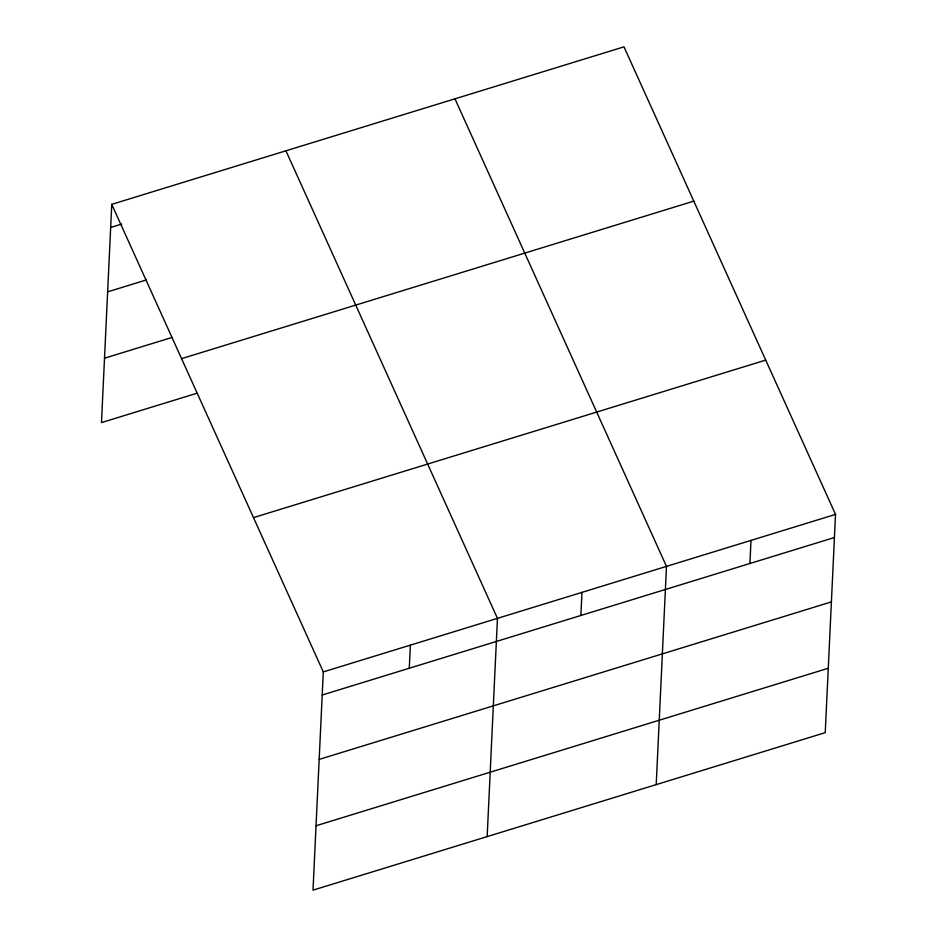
<?xml version="1.0" encoding="UTF-8"?>
<svg xmlns="http://www.w3.org/2000/svg" width="937" height="937" viewBox="0 0 937 937"><rect width="100%" height="100%" fill="white"/><g stroke="black" fill="none" stroke-linecap="round" stroke-linejoin="round"><path stroke-width="1.41" d="M111.761 204.348L323.3 671.911L313.005 890.15L825.239 732.652L835.523 514.401L623.995 46.85L111.761 204.348L101.477 422.599L196.84 393.271M409.282 668.233L410.371 645.136M487.158 836.6L497.453 618.361L285.926 150.798M580.881 615.468L581.971 592.371M656.205 784.62L666.488 566.381L454.96 98.83M749.916 563.5L751.005 540.391M110.671 227.457L121.728 224.06M107.638 291.852L146.336 279.952M104.511 358.203L172.244 337.379M181.567 358.648L693.802 201.139M253.494 517.611L765.716 360.113M323.3 671.911L835.523 514.401M322.211 695.008L834.434 537.51M319.166 759.403L831.4 601.905M316.038 825.755L828.273 668.257"/></g></svg>
